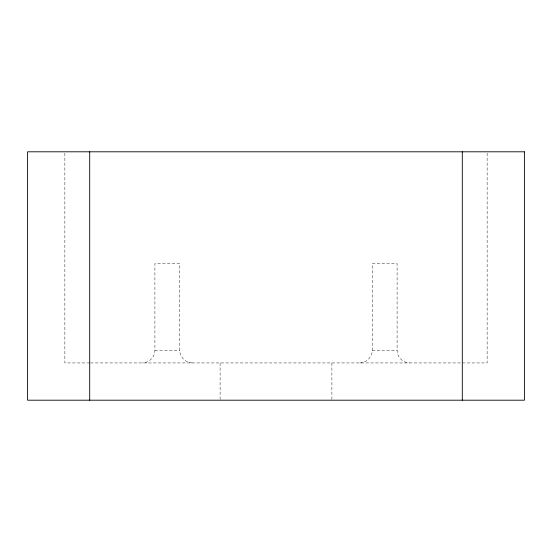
<?xml version="1.0" encoding="UTF-8"?>
<svg xmlns="http://www.w3.org/2000/svg" width="552" height="552" viewBox="0 0 552 552"><rect width="100%" height="100%" fill="white"/><g stroke="black" fill="none" stroke-linecap="round" stroke-linejoin="round"><path stroke-width="0.41" stroke-dasharray="2.76 2.07" d="M359.835 362.94C366.487 362.809 372.124 357.172 372.255 350.52L372.255 263.58L397.095 263.58L397.095 350.52C397.226 357.172 402.863 362.809 409.515 362.94M192.165 362.94C185.513 362.809 179.876 357.172 179.745 350.52L179.745 263.58L154.905 263.58L154.905 350.52C154.774 357.172 149.137 362.809 142.485 362.94M154.905 350.52L179.745 350.52M372.255 350.52L397.095 350.52M89.7 362.94L64.86 362.94L64.86 151.8M90.562 362.94L461.437 362.94M462.3 362.94L487.14 362.94L487.14 151.8M331.89 362.94L331.89 399.351M220.11 362.94L220.11 399.351"/><path stroke-width="0.83" d="M462.3 151.8L462.3 400.2M89.7 151.8L89.7 400.2M524.4 151.8L27.6 151.8L27.6 400.2L524.4 400.2L524.4 151.8"/></g></svg>
